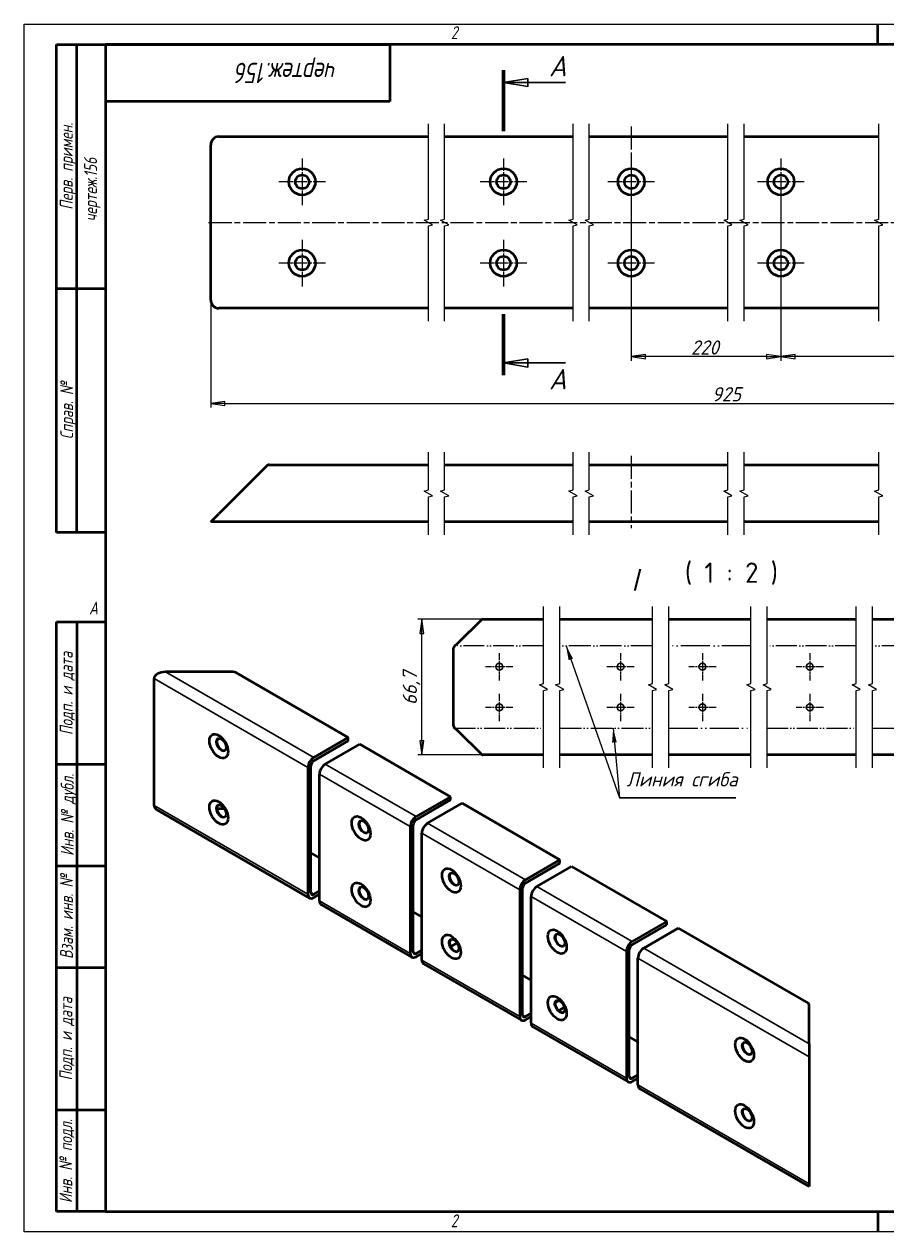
# Model space of a CAD drawing. Header units: millimetres. Extents: x 0 to 420, y 0 to 297.
# Drawn here: x 0 to 212.3, y 0 to 297 of the extents above; entities that cross this region are included whole.
import ezdxf
from ezdxf.enums import TextEntityAlignment as Align

# ---------------------------------------------------------------- set-up
doc = ezdxf.new("R2010")
doc.units = ezdxf.units.MM
doc.linetypes.add('LT_04', pattern=[0.7087, 0.4724, -0.0591, 0.1181, -0.0591])
doc.linetypes.add('LT_16', pattern=[0.68, 0.48, -0.06, 0.01, -0.06, 0.01, -0.06])
for name, color, linetype, lineweight in [('Layer_01', 7, 'Continuous', 35), ('Layer_02', 7, 'Continuous', 50), ('Layer_04', 7, 'Continuous', 50), ('Layer_05', 7, 'Continuous', 25), ('Layer_06', 7, 'Continuous', 25), ('Layer_07', 7, 'Continuous', 25), ('Layer_08', 7, 'Continuous', 25), ('Layer_09', 7, 'LT_04', 25), ('Layer_10', 7, 'Continuous', 25), ('Layer_12', 7, 'Continuous', 50)]:
    doc.layers.add(name, color=color, linetype=linetype, lineweight=lineweight)
doc.styles.add('Style_02', font='ariali.ttf', dxfattribs={"width": 0.8})
doc.styles.add('Style_03', font='GOST Common Italic.ttf')
doc.styles.add('Style_05', font='GOST Common Italic.ttf')
doc.styles.add('Style_06', font='GOST Common Italic.ttf', dxfattribs={"width": 0.8})
doc.styles.add('Style_07', font='GOST Common Italic.ttf', dxfattribs={"width": 0.8})
doc.styles.add('Style_08', font='GOST Common Italic.ttf')
doc.styles.add('Style_16', font='AIGDT___.TTF')
doc.styles.add('Style_17', font='GOST Common.ttf')
doc.dimstyles.new('DimStyle_03', dxfattribs={"dimtxt": 3.5, "dimasz": 3.5, "dimexe": 1, "dimexo": 0, "dimgap": 0.5, "dimtad": 1, "dimrnd": 1e-08, "dimtxsty": 'Style_03', "dimblk": 'Filled-1', "dimcen": 2.5, "dimdle": 15, "dimclrd": 256, "dimclre": 256, "dimclrt": 256, "dimazin": 2, "dimtfac": 0.714286, "dimtdec": 3, "dimtmove": 0, "dimatfit": 3, "dimlwd": -1, "dimlwe": 25})
doc.dimstyles.new('DimStyle_06', dxfattribs={"dimtxt": 3.5, "dimasz": 3.5, "dimexe": 1, "dimexo": 0, "dimgap": 0.5, "dimtad": 1, "dimrnd": 1e-08, "dimtxsty": 'Style_03', "dimblk": 'Filled-1', "dimcen": 2.5, "dimdle": 15, "dimclrd": 256, "dimclre": 256, "dimclrt": 256, "dimazin": 2, "dimtfac": 0.714286, "dimtdec": 3, "dimtmove": 0, "dimatfit": 3, "dimlwd": 25, "dimlwe": 25})

# ---------------------------------------------------------------- blocks, each defined once
blk = doc.blocks.new('Block_15')
at = {"layer": 'Layer_04', "lineweight": 25}
for p, q in [((0, 0), (0, 297)), ((0, 297), (420, 297)), ((420, 0), (0, 0))]:
    blk.add_line(p, q, dxfattribs=at)
at = {"layer": 'Layer_04'}
for p, q in [((210, 292), (210, 297)), ((415, 292), (20, 292)), ((20, 292), (20, 5)), ((20, 5), (415, 5)), ((210, 5), (210, 0))]:
    blk.add_line(p, q, dxfattribs=at)
at = {"layer": 'Layer_04', "char_height": 3.17, "attachment_point": 1, "style": 'Style_02'}
for s, insert, width in [('\\fGOST Common|b0|i1;\\H3.1700;2', (105, 296.5), 5.2328), ('\\fGOST Common|b0|i1;\\H3.1700;A', (16, 155), 5.1335), ('\\fGOST Common|b0|i1;\\H3.1700;2', (104.99, 4.3), 5.2328)]:
    blk.add_mtext(s, dxfattribs=dict(at, insert=insert, width=width))
blk = doc.blocks.new('Block_04')
at = {"layer": 'Layer_12'}
for p, q in [((-12, 0), (-12, 145)), ((-12, 145), (0, 145)), ((-7, 145), (-7, 0)), ((-12, 110), (-7, 110)), ((-7, 110), (0, 110)), ((-12, 85), (-7, 85)), ((-7, 85), (0, 85)), ((-12, 60), (-7, 60)), ((-7, 60), (0, 60)), ((-12, 25), (-7, 25)), ((-7, 25), (0, 25)), ((0, 0), (-12, 0))]:
    blk.add_line(p, q, dxfattribs=at)
at = {"layer": 'Layer_07', "char_height": 3.17, "attachment_point": 5, "rotation": 90, "style": 'Style_02'}
for s, insert, width in [('\\fGOST Common|b0|i1;\\H3.1700;Подп. и дата', (-9.37, 127.41), 34.7679), ('\\fGOST Common|b0|i1;\\H3.1700;Инв. № дубл.', (-8.95, 97.55), 24.8438), ('\\fGOST Common|b0|i1;\\H3.1700;Взам. инв. №', (-9.58, 72.53), 24.8669), ('\\fGOST Common|b0|i1;\\H3.1700;Подп. и дата', (-9.5, 42.47), 35.1486), ('\\fGOST Common|b0|i1;\\H3.1700;Инв. № подл.', (-9.5, 12.41), 24.9618)]:
    blk.add_mtext(s, dxfattribs=dict(at, insert=insert, width=width))
at = {"layer": 'Layer_07', "style": 'Style_06', "width": 0.8}
for tag, p in [('Подп._и_дата_2_001', (-3.53, 127.51)), ('Инв._номер_дубликата_001', (-3.41, 97.47)), ('Взамен_инв._номера_001', (-3.46, 72.53)), ('Подп._и_дата_1_001', (-3.42, 42.35)), ('ИНВЕНТАРНЫЙ_НОМЕР_001', (-3.33, 12.68))]:
    blk.add_attdef(tag, text='', height=3.17, rotation=90, dxfattribs=at).set_placement(p, align=Align.MIDDLE_CENTER)
blk = doc.blocks.new('Block_05')
at = {"layer": 'Layer_12'}
for p, q in [((-12, 0), (-12, 120)), ((-12, 120), (0, 120)), ((-7, 0), (-7, 120)), ((-12, 60), (0, 60)), ((0, 0), (-12, 0))]:
    blk.add_line(p, q, dxfattribs=at)
at = {"layer": 'Layer_07', "char_height": 3.17, "attachment_point": 5, "rotation": 90, "style": 'Style_02'}
for s, insert, width in [('\\fGOST Common|b0|i1;\\H3.1700;Перв. примен.', (-9.19, 90.05), 60.0143), ('\\fGOST Common|b0|i1;\\H3.1700;Справ. №', (-9.1, 30), 59.9357)]:
    blk.add_mtext(s, dxfattribs=dict(at, insert=insert, width=width))
at = {"layer": 'Layer_07', "style": 'Style_06', "width": 0.8}
for tag, p in [('Первичная_применяемость_002', (-2.07, 67.31)), ('Первичная_применяемость_001', (-2.07, 67.31)), ('Справочный_номер_001', (-3.55, 30.02))]:
    blk.add_attdef(tag, text='', height=3.17, rotation=90, dxfattribs=at).set_placement(p, align=Align.MIDDLE_CENTER)
blk = doc.blocks.new('Block_06')
at = {"layer": 'Layer_12'}
for p, q in [((0, 0), (70, 0)), ((70, 0), (70, -14)), ((70, -14), (0, -14))]:
    blk.add_line(p, q, dxfattribs=at)
at = {"layer": 'Layer_07', "style": 'Style_07', "width": 0.8}
for tag in ['ОБОЗНАЧЕНИЕ_002', 'ОБОЗНАЧЕНИЕ_001']:
    blk.add_attdef(tag, text='', height=5, rotation=180, dxfattribs=at).set_placement((72.02, -4.53), align=Align.MIDDLE_CENTER)
blk = doc.blocks.new('Filled-1')
at = {"color": 0}
for p, q in [((0, 0), (-1, 0.143)), ((-1, 0.143), (-1, -0.143)), ((-1, 0), (0, 0)), ((-1, -0.143), (0, 0))]:
    blk.add_line(p, q, dxfattribs=at)
at = {"color": 0, "flags": 128}
blk.add_lwpolyline([(-1, -0.143), (0, 0), (-1, 0.143), (-1, -0.143)], dxfattribs=at)
at = {"color": 0}
blk.add_solid([(-1, -0.143), (0, 0), (-1, 0.143), (-1, -0.143)], dxfattribs=at)
blk = doc.blocks.new('*D15')
at = {"layer": 'Defpoints', "color": 0, "linetype": 'Continuous'}
for p in [(45.9, 229.13), (273.85, 229.13), (273.85, 203.73)]:
    blk.add_point(p, dxfattribs=at)
at = {"layer": 'Layer_10', "linetype": 'Continuous', "lineweight": 25}
for p, q in [((45.9, 229.13), (45.9, 202.73)), ((273.85, 229.13), (273.85, 202.73)), ((49.4, 203.73), (270.35, 203.73))]:
    blk.add_line(p, q, dxfattribs=at)
at = {"layer": 'Layer_10', "linetype": 'Continuous', "lineweight": 25, "xscale": 3.5, "yscale": 3.5, "zscale": 3.5, "rotation": 180}
blk.add_blockref('Filled-1', (45.9, 203.73), dxfattribs=at)
at = {"layer": 'Layer_10', "linetype": 'Continuous', "lineweight": 25, "xscale": 3.5, "yscale": 3.5, "zscale": 3.5}
blk.add_blockref('Filled-1', (273.85, 203.73), dxfattribs=at)
at = {"layer": 'Layer_10', "linetype": 'Continuous', "lineweight": 25, "insert": (169.21, 207.73), "char_height": 3.5, "attachment_point": 1, "style": 'Style_03'}
blk.add_mtext('\\A1;925', dxfattribs=at)
blk = doc.blocks.new('2dTransSection0')
at = {"layer": 'Layer_01', "linetype": 'Continuous', "lineweight": 70}
for p, q in [((117.93, 285.67), (117.93, 270.67)), ((117.93, 225.68), (117.93, 210.68))]:
    blk.add_line(p, q, dxfattribs=at)
at = {"layer": 'Layer_01', "linetype": 'Continuous'}
for p, q in [((123.93, 283.67), (117.93, 282.67)), ((123.93, 282.67), (117.93, 282.67)), ((117.93, 282.67), (123.93, 281.67)), ((123.93, 281.67), (123.93, 283.67)), ((133.23, 282.67), (123.93, 282.67)), ((123.93, 214.68), (117.93, 213.68)), ((123.93, 212.68), (123.93, 214.68)), ((123.93, 213.68), (117.93, 213.68)), ((117.93, 213.68), (123.93, 212.68)), ((133.23, 213.68), (123.93, 213.68))]:
    blk.add_line(p, q, dxfattribs=at)
at = {"layer": 'Layer_01', "linetype": 'Continuous', "flags": 128}
for points in [[(123.93, 283.67), (117.93, 282.67), (123.93, 281.67), (123.93, 283.67)], [(123.93, 214.68), (117.93, 213.68), (123.93, 212.68), (123.93, 214.68)]]:
    blk.add_lwpolyline(points, dxfattribs=at)
at = {"layer": 'Layer_01'}
for points in [[(123.93, 283.67), (117.93, 282.67), (123.93, 281.67), (123.93, 283.67)], [(123.93, 214.68), (117.93, 213.68), (123.93, 212.68), (123.93, 214.68)]]:
    blk.add_solid(points, dxfattribs=at)
at = {"layer": 'Layer_01', "char_height": 5, "attachment_point": 7, "style": 'Style_05'}
for insert in [(129.14, 284.17), (129.14, 207.18)]:
    blk.add_mtext('A', dxfattribs=dict(at, insert=insert))
blk = doc.blocks.new('Block_09')
at = {"layer": 'Layer_12', "lineweight": 30}
blk.add_line((0, 0), (8.198, 0), dxfattribs=at)
at = {"layer": 'Layer_07', "style": 'Style_08'}
blk.add_text('Линия сгиба', height=1, dxfattribs=at).set_placement((0.5, 0.5), align=Align.BOTTOM_LEFT)
blk = doc.blocks.new('*D22')
at = {"layer": 'Defpoints', "color": 0, "linetype": 'Continuous'}
for p in [(97.85, 150.65), (112.85, 150.65), (112.85, 117.29)]:
    blk.add_point(p, dxfattribs=at)
at = {"layer": 'Layer_10', "linetype": 'Continuous', "lineweight": 25}
for p, q in [((112.85, 150.65), (96.85, 150.65)), ((97.85, 120.79), (97.85, 147.15)), ((112.85, 117.29), (96.85, 117.29))]:
    blk.add_line(p, q, dxfattribs=at)
at = {"layer": 'Layer_10', "linetype": 'Continuous', "lineweight": 25, "xscale": 3.5, "yscale": 3.5, "zscale": 3.5}
for p, rotation in [((97.85, 150.65), 90), ((97.85, 117.29), 270)]:
    blk.add_blockref('Filled-1', p, dxfattribs=dict(at, rotation=rotation))
at = {"layer": 'Layer_10', "linetype": 'Continuous', "lineweight": 25, "insert": (93.15, 129.56), "char_height": 3.5, "attachment_point": 1, "rotation": 90, "style": 'Style_03'}
blk.add_mtext('\\A1;66,7', dxfattribs=at)
blk = doc.blocks.new('*D30')
at = {"layer": 'Defpoints', "color": 0, "linetype": 'Continuous'}
for p in [(186.18, 258.23), (251.35, 258.23), (186.18, 215.23)]:
    blk.add_point(p, dxfattribs=at)
at = {"layer": 'Layer_10', "linetype": 'Continuous', "lineweight": 25}
for p, q in [((186.18, 258.23), (186.18, 214.23)), ((251.35, 258.23), (251.35, 214.23)), ((247.85, 215.23), (189.68, 215.23))]:
    blk.add_line(p, q, dxfattribs=at)
at = {"layer": 'Layer_10', "linetype": 'Continuous', "lineweight": 25, "xscale": 3.5, "yscale": 3.5, "zscale": 3.5, "rotation": 180}
blk.add_blockref('Filled-1', (186.18, 215.23), dxfattribs=at)
at = {"layer": 'Layer_10', "linetype": 'Continuous', "lineweight": 25, "xscale": 3.5, "yscale": 3.5, "zscale": 3.5}
blk.add_blockref('Filled-1', (251.35, 215.23), dxfattribs=at)
at = {"layer": 'Layer_10', "linetype": 'Continuous', "lineweight": 25, "insert": (215.05, 219.23), "char_height": 3.5, "attachment_point": 1, "style": 'Style_03'}
blk.add_mtext('\\A1;220', dxfattribs=at)
blk = doc.blocks.new('*D31')
at = {"layer": 'Defpoints', "color": 0, "linetype": 'Continuous'}
for p in [(149.37, 258.23), (186.18, 258.23), (149.37, 215.23)]:
    blk.add_point(p, dxfattribs=at)
at = {"layer": 'Layer_10', "linetype": 'Continuous', "lineweight": 25}
for p, q in [((149.37, 258.23), (149.37, 214.23)), ((186.18, 258.23), (186.18, 214.23)), ((182.68, 215.23), (152.87, 215.23))]:
    blk.add_line(p, q, dxfattribs=at)
at = {"layer": 'Layer_10', "linetype": 'Continuous', "lineweight": 25, "xscale": 3.5, "yscale": 3.5, "zscale": 3.5, "rotation": 180}
blk.add_blockref('Filled-1', (149.37, 215.23), dxfattribs=at)
at = {"layer": 'Layer_10', "linetype": 'Continuous', "lineweight": 25, "xscale": 3.5, "yscale": 3.5, "zscale": 3.5}
blk.add_blockref('Filled-1', (186.18, 215.23), dxfattribs=at)
at = {"layer": 'Layer_10', "linetype": 'Continuous', "lineweight": 25, "insert": (164.06, 219.23), "char_height": 3.5, "attachment_point": 1, "style": 'Style_03'}
blk.add_mtext('\\A1;220', dxfattribs=at)

msp = doc.modelspace()

# ---------------------------------------------------------------- linework, layer by layer
at = {"layer": 'Layer_01'}
for p, q in [((34.7969, 137.6986), (71.2474, 116.6539)), ((69.8332, 114.2044), (31.9684, 136.0656)), ((74.0758, 115.0209), (96.42, 102.1204)), ((95.0058, 99.6709), (72.6616, 112.5714)), ((31.9684, 104.8754), (69.8332, 83.0142)), ((121.9215, 84.1312), (97.8342, 98.038)), ((99.2484, 100.4874), (123.3357, 86.5807)), ((70.5403, 83.4225), (71.2474, 83.0142)), ((126.1641, 84.9477), (149.601, 71.4164)), ((72.6616, 81.3812), (95.0058, 68.4808)), ((148.1868, 68.9669), (124.7499, 82.4982)), ((95.7129, 68.889), (96.42, 68.4808)), ((152.4294, 69.7834), (193.1549, 46.2705)), ((97.8342, 66.8478), (121.9215, 52.941)), ((193.1549, 43.0046), (151.0152, 67.3339)), ((122.6286, 53.3492), (123.3357, 52.941)), ((124.7499, 51.308), (148.1868, 37.7767)), ((148.8939, 38.185), (149.601, 37.7767)), ((151.0152, 36.1437), (193.1549, 11.8144))]:
    msp.add_line(p, q, dxfattribs=at)
at = {"layer": 'Layer_02'}
for p, q in [((45.898, 229.1329), (45.898, 267.3329)), ((47.898, 269.3329), (99.4468, 269.3329)), ((103.4468, 269.3329), (135.0463, 269.3329)), ((139.0463, 269.3329), (173.1108, 269.3329)), ((177.1108, 269.3329), (210.2556, 269.3329)), ((99.4468, 227.1329), (47.898, 227.1329)), ((135.0463, 227.1329), (103.4468, 227.1329)), ((173.1108, 227.1329), (139.0463, 227.1329)), ((210.2556, 227.1329), (177.1108, 227.1329)), ((59.6051, 188.3142), (47.898, 176.6071)), ((60.3122, 188.6071), (99.4468, 188.6071)), ((103.4468, 188.6071), (135.0463, 188.6071)), ((139.0463, 188.6071), (173.1108, 188.6071)), ((177.1108, 188.6071), (210.2556, 188.6071)), ((45.898, 174.6071), (47.898, 176.6071)), ((99.4468, 174.6071), (45.898, 174.6071)), ((135.0463, 174.6071), (103.4468, 174.6071)), ((173.1108, 174.6071), (139.0463, 174.6071)), ((210.2556, 174.6071), (177.1108, 174.6071)), ((112.5014, 150.5048), (106.6479, 144.6512)), ((112.855, 150.6512), (127.7713, 150.6512)), ((131.7713, 150.6512), (154.6192, 150.6512)), ((158.6192, 150.6512), (178.8212, 150.6512)), ((182.8212, 150.6512), (204.717, 150.6512)), ((208.717, 150.6512), (225.4359, 150.6512)), ((105.6479, 124.4202), (105.6479, 143.5202)), ((51.3532, 137.6986), (34.7969, 137.6986)), ((52.0603, 137.5295), (79.7327, 121.5528)), ((31.9684, 104.8754), (31.9684, 136.0656)), ((106.6479, 123.2893), (112.5014, 117.4357)), ((79.7327, 121.5528), (71.2474, 116.6539)), ((71.2474, 115.8374), (79.7327, 120.7364)), ((74.0758, 115.0209), (82.5611, 119.9199)), ((79.7327, 120.7364), (79.7327, 121.5528)), ((82.5611, 119.9199), (104.9053, 107.0194)), ((127.7713, 117.2893), (112.855, 117.2893)), ((154.6192, 117.2893), (131.7713, 117.2893)), ((178.8212, 117.2893), (158.6192, 117.2893)), ((204.717, 117.2893), (182.8212, 117.2893)), ((225.4359, 117.2893), (208.717, 117.2893)), ((69.8332, 114.2044), (69.8332, 83.0142)), ((70.5403, 83.4225), (70.5403, 114.6126)), ((72.6616, 81.3812), (72.6616, 112.5714)), ((104.9053, 107.0194), (96.42, 102.1204)), ((104.9053, 106.2029), (104.9053, 107.0194)), ((49.3114, 104.0589), (47.3913, 104.0589)), ((96.42, 101.3039), (104.9053, 106.2029)), ((99.2484, 100.4874), (107.7337, 105.3864)), ((107.7337, 105.3864), (131.821, 91.4796)), ((32.7969, 103.7207), (70.2474, 82.0987)), ((95.0058, 99.6709), (95.0058, 68.4808)), ((95.7129, 68.889), (95.7129, 100.0792)), ((97.8342, 66.8478), (97.8342, 98.038)), ((72.6616, 91.9957), (70.5403, 93.2204)), ((131.821, 91.4796), (123.3357, 86.5807)), ((123.3357, 85.7642), (131.821, 90.6631)), ((126.1641, 84.9477), (134.6494, 89.8466)), ((131.821, 90.6631), (131.821, 91.4796)), ((134.6494, 89.8466), (158.0863, 76.3154)), ((72.6616, 83.8307), (71.2474, 83.0142)), ((121.9215, 84.1312), (121.9215, 52.941)), ((122.6286, 53.3492), (122.6286, 84.5394)), ((71.2474, 82.1977), (72.6616, 83.0142)), ((73.0758, 80.4657), (95.42, 67.5652)), ((124.7499, 51.308), (124.7499, 82.4982)), ((97.8342, 77.4622), (95.7129, 78.687)), ((158.0863, 76.3154), (149.601, 71.4164)), ((149.601, 70.5999), (158.0863, 75.4989)), ((152.4294, 69.7834), (160.9147, 74.6824)), ((158.0863, 75.4989), (158.0863, 76.3154)), ((160.9147, 74.6824), (192.862, 56.2376)), ((97.8342, 69.2973), (96.42, 68.4808)), ((96.42, 67.6643), (97.8342, 68.4808)), ((104.9156, 70.1197), (106.534, 71.0541)), ((148.1868, 68.9669), (148.1868, 37.7767)), ((148.8939, 38.185), (148.8939, 69.3751)), ((98.2484, 65.9322), (122.3357, 52.0254)), ((151.0152, 36.1437), (151.0152, 67.3339)), ((124.7499, 61.9225), (122.6286, 63.1472)), ((130.6889, 56.3699), (131.5865, 56.8881)), ((124.7499, 53.7575), (123.3357, 52.941)), ((131.4671, 54.3696), (132.9297, 55.2141)), ((193.1549, 46.2705), (193.1549, 55.8294)), ((123.3357, 52.1245), (124.7499, 52.941)), ((125.1641, 50.3924), (148.601, 36.8612)), ((151.0152, 46.7582), (148.8939, 47.9829)), ((193.1549, 46.2705), (193.1549, 43.0046)), ((193.1549, 43.0046), (193.1549, 11.8144)), ((151.0152, 38.5932), (149.601, 37.7767)), ((149.601, 36.9602), (151.0152, 37.7767)), ((151.4294, 35.2282), (193.1549, 11.138)), ((193.1549, 11.8144), (193.1549, 11.138))]:
    msp.add_line(p, q, dxfattribs=at)
for centre, radius in [((68.398, 258.2329), 3.25), ((117.9328, 258.2329), 3.25), ((149.3693, 258.2329), 3.25), ((186.1833, 258.2329), 3.25), ((68.398, 258.2329), 1.7), ((117.9328, 258.2329), 1.7), ((149.3693, 258.2329), 1.7), ((186.1833, 258.2329), 1.7), ((68.398, 238.2329), 3.25), ((117.9328, 238.2329), 3.25), ((149.3693, 238.2329), 3.25), ((186.1833, 238.2329), 3.25), ((68.398, 238.2329), 1.7), ((117.9328, 238.2329), 1.7), ((149.3693, 238.2329), 1.7), ((186.1833, 238.2329), 1.7)]:
    msp.add_circle(centre, radius, dxfattribs=at)
at = {"layer": 'Layer_02', "lineweight": 35}
for centre in [(116.8979, 138.9702), (146.7365, 138.9702), (166.8841, 138.9702), (193.2953, 138.9702), (116.8979, 128.9702), (146.7365, 128.9702), (166.8841, 128.9702), (193.2953, 128.9702)]:
    msp.add_circle(centre, 0.85, dxfattribs=at)
at = {"layer": 'Layer_02'}
for centre, radius, start, end in [((47.898, 267.3329), 2, 90, 180), ((47.898, 229.1329), 2, 180, 270), ((60.3122, 187.6071), 1, 90, 135), ((112.855, 150.1512), 0.5, 90, 135), ((112.855, 117.7893), 0.5, 225, 270)]:
    msp.add_arc(centre, radius, start, end, dxfattribs=at)
for centre, major_axis, start_param, end_param in [((34.7969, 136.0656), (-2.8284, 0), 4.71238898, 6.28318531), ((51.3532, 137.1212), (1, 0), 0.78539816, 1.57079633), ((48.5854, 119.8581), (-0.85, 1.4722), 0.04373272, 3.09785993), ((71.2474, 115.0209), (-1, -1.7321), 3.92699082, 5.49778714), ((71.2474, 115.0209), (0.5, 0.866), 0.78539816, 2.35619449), ((74.0758, 113.3879), (1, 1.7321), 0.78539816, 2.35619449), ((34.7969, 104.8754), (-2.8284, 0), 0, 0.78539816), ((48.5854, 103.5282), (-0.85, 1.4722), 0.04373272, 3.09785993), ((83.6118, 99.6356), (-0.85, 1.4722), 0.04373272, 3.09785993), ((96.42, 100.4874), (-1, -1.7321), 3.92699082, 5.49778714), ((96.42, 100.4874), (0.5, 0.866), 0.78539816, 2.35619449), ((99.2484, 98.8544), (1, 1.7321), 0.78539816, 2.35619449), ((105.8408, 86.8017), (-0.85, 1.4722), 0.04373272, 3.09785993), ((123.3357, 84.9477), (-1, -1.7321), 3.92699082, 5.49778714), ((71.2474, 83.8307), (-0.5, -0.866), 5.49778714, 7.06858347), ((83.6118, 83.3057), (-0.85, 1.4722), 0.04373272, 3.09785993), ((123.3357, 84.9477), (0.5, 0.866), 0.78539816, 2.35619449), ((126.1641, 83.3147), (1, 1.7321), 0.78539816, 2.35619449), ((71.2474, 83.8307), (-1, -1.7321), 5.49778714, 7.06858347), ((74.0758, 82.1977), (-1, -1.7321), 5.49778714, 6.28318531), ((105.8408, 70.4718), (-0.85, 1.4722), 0.04373272, 3.09785993), ((131.8723, 71.7725), (-0.85, 1.4722), 0.04373272, 3.09785993), ((149.601, 69.7834), (-1, -1.7321), 3.92699082, 5.49778714), ((96.42, 69.2973), (-1, -1.7321), 5.49778714, 7.06858347), ((96.42, 69.2973), (-0.5, -0.866), 5.49778714, 7.06858347), ((149.601, 69.7834), (0.5, 0.866), 0.78539816, 2.35619449), ((152.4294, 68.1504), (1, 1.7321), 0.78539816, 2.35619449), ((99.2484, 67.6643), (-1, -1.7321), 5.49778714, 6.28318531), ((131.8723, 55.4425), (-0.85, 1.4722), 0.04373272, 3.09785993), ((192.1549, 55.8294), (1, 0), 0, 0.78539816), ((123.3357, 53.7575), (-1, -1.7321), 5.49778714, 7.06858347), ((123.3357, 53.7575), (-0.5, -0.866), 5.49778714, 7.06858347), ((126.1641, 52.1245), (-1, -1.7321), 5.49778714, 6.28318531), ((177.9521, 45.1683), (-0.85, 1.4722), 0.04373272, 3.09785993), ((149.601, 38.5932), (-1, -1.7321), 5.49778714, 7.06858347), ((149.601, 38.5932), (-0.5, -0.866), 5.49778714, 7.06858347), ((152.4294, 36.9602), (-1, -1.7321), 5.49778714, 6.28318531), ((177.9521, 28.8383), (-0.85, 1.4722), 0.04373272, 3.09785993)]:
    msp.add_ellipse(centre, major_axis=major_axis, ratio=0.57735027, start_param=start_param, end_param=end_param, dxfattribs=at)
for centre, major_axis in [((47.8783, 119.4499), (-1.625, 2.8146)), ((48.5111, 119.8152), (0.85, -1.4722)), ((47.8783, 103.1199), (-1.625, 2.8146)), ((48.5111, 103.4853), (0.85, -1.4722)), ((82.9047, 99.2274), (-1.625, 2.8146)), ((83.5375, 99.5927), (0.85, -1.4722)), ((105.1337, 86.3935), (-1.625, 2.8146)), ((82.9047, 82.8975), (-1.625, 2.8146)), ((105.7665, 86.7588), (0.85, -1.4722)), ((83.5375, 83.2628), (0.85, -1.4722)), ((131.1652, 71.3642), (-1.625, 2.8146)), ((105.1337, 70.0635), (-1.625, 2.8146)), ((105.7665, 70.4289), (0.85, -1.4722)), ((131.7979, 71.7296), (0.85, -1.4722)), ((131.1652, 55.0343), (-1.625, 2.8146)), ((131.7979, 55.3996), (0.85, -1.4722)), ((177.245, 44.76), (-1.625, 2.8146)), ((177.8777, 45.1254), (0.85, -1.4722)), ((177.245, 28.4301), (-1.625, 2.8146)), ((177.8777, 28.7954), (0.85, -1.4722))]:
    msp.add_ellipse(centre, major_axis=major_axis, ratio=0.57735027, dxfattribs=at)
for points, knots in [([(106.3979, 144.4693), (106.0109, 144.1815), (105.7025, 143.8938), (105.655, 143.606), (105.6502, 143.5774), (105.6479, 143.5488), (105.6479, 143.5202)], [-1.31811607, -1.31811607, -1.31811607, -1.31811607, -0.11914271, -0.11914271, -0.11914271, 0, 0, 0, 0]), ([(105.6479, 124.4202), (105.6479, 124.1325), (105.9122, 123.8447), (106.2845, 123.557), (106.3215, 123.5284), (106.3594, 123.4998), (106.3979, 123.4712)], [0, 0, 0, 0, 1.19897336, 1.19897336, 1.19897336, 1.31811607, 1.31811607, 1.31811607, 1.31811607])]:
    msp.add_open_spline(points, degree=3, knots=knots, dxfattribs=at)
for points in [[(106.6479, 144.6512), (106.5636, 144.5906), (106.4794, 144.5299), (106.3979, 144.4693)], [(106.3979, 123.4712), (106.4794, 123.4105), (106.5636, 123.3499), (106.6479, 123.2893)]]:
    msp.add_open_spline(points, degree=3, dxfattribs=at)
at = {"layer": 'Layer_05', "flags": 128}
for points in [[(99.4468, 223.9579), (99.4468, 247.3876), (100.4468, 247.6555), (98.4468, 248.8102), (99.4468, 249.0782), (99.4468, 272.5079)], [(103.4468, 223.9579), (103.4468, 247.3876), (104.4468, 247.6555), (102.4468, 248.8102), (103.4468, 249.0782), (103.4468, 272.5079)], [(135.0463, 223.9579), (135.0463, 247.3876), (136.0463, 247.6555), (134.0463, 248.8102), (135.0463, 249.0782), (135.0463, 272.5079)], [(139.0463, 223.9579), (139.0463, 247.3876), (140.0463, 247.6555), (138.0463, 248.8102), (139.0463, 249.0782), (139.0463, 272.5079)], [(173.1108, 223.9579), (173.1108, 247.3876), (174.1108, 247.6555), (172.1108, 248.8102), (173.1108, 249.0782), (173.1108, 272.5079)], [(177.1108, 223.9579), (177.1108, 247.3876), (178.1108, 247.6555), (176.1108, 248.8102), (177.1108, 249.0782), (177.1108, 272.5079)], [(210.2556, 223.9579), (210.2556, 247.3876), (211.2556, 247.6555), (209.2556, 248.8102), (210.2556, 249.0782), (210.2556, 272.5079)], [(99.4468, 171.4321), (99.4468, 180.7618), (100.4468, 181.0297), (98.4468, 182.1844), (99.4468, 182.4524), (99.4468, 191.7821)], [(103.4468, 171.4321), (103.4468, 180.7618), (104.4468, 181.0297), (102.4468, 182.1844), (103.4468, 182.4524), (103.4468, 191.7821)], [(135.0463, 171.4321), (135.0463, 180.7618), (136.0463, 181.0297), (134.0463, 182.1844), (135.0463, 182.4524), (135.0463, 191.7821)], [(139.0463, 171.4321), (139.0463, 180.7618), (140.0463, 181.0297), (138.0463, 182.1844), (139.0463, 182.4524), (139.0463, 191.7821)], [(173.1108, 171.4321), (173.1108, 180.7618), (174.1108, 181.0297), (172.1108, 182.1844), (173.1108, 182.4524), (173.1108, 191.7821)], [(177.1108, 171.4321), (177.1108, 180.7618), (178.1108, 181.0297), (176.1108, 182.1844), (177.1108, 182.4524), (177.1108, 191.7821)], [(210.2556, 171.4321), (210.2556, 180.7618), (211.2556, 181.0297), (209.2556, 182.1844), (210.2556, 182.4524), (210.2556, 191.7821)], [(127.7713, 114.1143), (127.7713, 133.1249), (128.7713, 133.3929), (126.7713, 134.5476), (127.7713, 134.8155), (127.7713, 153.8262)], [(131.7713, 114.1143), (131.7713, 133.1249), (132.7713, 133.3929), (130.7713, 134.5476), (131.7713, 134.8155), (131.7713, 153.8262)], [(154.6192, 114.1143), (154.6192, 133.1249), (155.6192, 133.3929), (153.6192, 134.5476), (154.6192, 134.8155), (154.6192, 153.8262)], [(158.6192, 114.1143), (158.6192, 133.1249), (159.6192, 133.3929), (157.6192, 134.5476), (158.6192, 134.8155), (158.6192, 153.8262)], [(178.8212, 114.1143), (178.8212, 133.1249), (179.8212, 133.3929), (177.8212, 134.5476), (178.8212, 134.8155), (178.8212, 153.8262)], [(182.8212, 114.1143), (182.8212, 133.1249), (183.8212, 133.3929), (181.8212, 134.5476), (182.8212, 134.8155), (182.8212, 153.8262)], [(204.717, 114.1143), (204.717, 133.1249), (205.717, 133.3929), (203.717, 134.5476), (204.717, 134.8155), (204.717, 153.8262)], [(208.717, 114.1143), (208.717, 133.1249), (209.717, 133.3929), (207.717, 134.5476), (208.717, 134.8155), (208.717, 153.8262)]]:
    msp.add_lwpolyline(points, dxfattribs=at)
at = {"layer": 'Layer_06', "linetype": 'LT_04', "ltscale": 6.388441}
for p, q in [((68.398, 263.9829), (68.398, 252.4829)), ((117.9328, 263.9829), (117.9328, 252.4829)), ((149.3693, 263.9829), (149.3693, 252.4829)), ((186.1833, 263.9829), (186.1833, 252.4829)), ((74.148, 258.2329), (62.648, 258.2329)), ((123.6828, 258.2329), (112.1828, 258.2329)), ((155.1193, 258.2329), (143.6193, 258.2329)), ((191.9333, 258.2329), (180.4333, 258.2329)), ((68.398, 243.9829), (68.398, 232.4829)), ((117.9328, 243.9829), (117.9328, 232.4829)), ((149.3693, 243.9829), (149.3693, 232.4829)), ((186.1833, 243.9829), (186.1833, 232.4829)), ((74.148, 238.2329), (62.648, 238.2329)), ((123.6828, 238.2329), (112.1828, 238.2329)), ((155.1193, 238.2329), (143.6193, 238.2329)), ((191.9333, 238.2329), (180.4333, 238.2329))]:
    msp.add_line(p, q, dxfattribs=at)
at = {"layer": 'Layer_06', "linetype": 'LT_04', "ltscale": 3.72192}
for p, q in [((116.8979, 142.3202), (116.8979, 135.6202)), ((146.7365, 142.3202), (146.7365, 135.6202)), ((166.8841, 142.3202), (166.8841, 135.6202)), ((193.2953, 142.3202), (193.2953, 135.6202)), ((120.2479, 138.9702), (113.5479, 138.9702)), ((150.0865, 138.9702), (143.3865, 138.9702)), ((170.2341, 138.9702), (163.5341, 138.9702)), ((196.6453, 138.9702), (189.9453, 138.9702)), ((116.8979, 132.3202), (116.8979, 125.6202)), ((146.7365, 132.3202), (146.7365, 125.6202)), ((166.8841, 132.3202), (166.8841, 125.6202)), ((193.2953, 132.3202), (193.2953, 125.6202)), ((120.2479, 128.9702), (113.5479, 128.9702)), ((150.0865, 128.9702), (143.3865, 128.9702)), ((170.2341, 128.9702), (163.5341, 128.9702)), ((196.6453, 128.9702), (189.9453, 128.9702))]:
    msp.add_line(p, q, dxfattribs=at)
at = {"layer": 'Layer_08', "linetype": 'LT_04', "ltscale": 11.993792}
for p, q in [((149.3693, 271.8329), (149.3693, 224.6329)), ((45.398, 248.2329), (274.35, 248.2329)), ((149.3693, 190.8142), (149.3693, 173.0733))]:
    msp.add_line(p, q, dxfattribs=at)
at = {"layer": 'Layer_09', "linetype": 'LT_16', "ltscale": 10.701249}
for p, q in [((127.7713, 144.0857), (105.9408, 144.0857)), ((105.9408, 123.8547), (127.7713, 123.8547))]:
    msp.add_line(p, q, dxfattribs=at)
at = {"layer": 'Layer_09', "linetype": 'LT_16', "ltscale": 11.199927}
for p, q in [((154.6192, 144.0857), (131.7713, 144.0857)), ((131.7713, 123.8547), (154.6192, 123.8547))]:
    msp.add_line(p, q, dxfattribs=at)
at = {"layer": 'Layer_09', "linetype": 'LT_16', "ltscale": 14.854453}
for p, q in [((178.8212, 144.0857), (158.6192, 144.0857)), ((158.6192, 123.8547), (178.8212, 123.8547))]:
    msp.add_line(p, q, dxfattribs=at)
at = {"layer": 'Layer_09', "linetype": 'LT_16', "ltscale": 10.73324}
for p, q in [((204.717, 144.0857), (182.8212, 144.0857)), ((182.8212, 123.8547), (204.717, 123.8547))]:
    msp.add_line(p, q, dxfattribs=at)
at = {"layer": 'Layer_09', "linetype": 'LT_16', "ltscale": 11.584863}
for p, q in [((232.3502, 144.0857), (208.717, 144.0857)), ((208.717, 123.8547), (232.3502, 123.8547))]:
    msp.add_line(p, q, dxfattribs=at)

# ---------------------------------------------------------------- block references
for name, p in [('Block_15', (0, 0)), ('Block_04', (20, 5))]:
    msp.add_blockref(name, p)
ref = msp.add_blockref('Block_05', (20, 172))
ref.add_attrib('Первичная_применяемость_001', 'чертеж.156', (17.9345, 248.4945), dxfattribs={"layer": 'Layer_07', "height": 3.17, "rotation": 90, "style": 'Style_06', "width": 0.8})
ref = msp.add_blockref('Block_06', (20, 292))
ref.add_attrib('ОБОЗНАЧЕНИЕ_001', 'чертеж.156', (76.9088, 287.5002), dxfattribs={"layer": 'Layer_07', "height": 5, "rotation": 180, "style": 'Style_07', "width": 0.8})
at = {"xscale": 3.499999940395355, "yscale": 3.499999940395355, "zscale": 3.499999940395355}
msp.add_blockref('Block_09', (146.4452, 106.7319), dxfattribs=at)
at = {"layer": 'Layer_01'}
msp.add_blockref('2dTransSection0', (0, 0), dxfattribs=at)

# ---------------------------------------------------------------- texts
at = {"layer": 'Layer_07', "char_height": 5, "attachment_point": 7}
for s, insert, style in [('( 1 : 2 )', (162.5648, 159.1201), 'Style_17'), ('/', (149.982, 157.6699), 'Style_16')]:
    msp.add_mtext(s, dxfattribs=dict(at, insert=insert, style=style))

# ---------------------------------------------------------------- dimensions: what is measured, and where the dimension line sits
at = {"layer": 'Layer_10', "linetype": 'Continuous', "lineweight": 25}
for base, p1, p2, override, picture, middle in [((149.3693, 215.2298), (186.1833, 258.2329), (149.3693, 258.2329), {"dimgap": 0.5, "dimdec": 2, "dimlfac": 5.975985, "dimtol": 0, "dimlim": 0, "dimtp": 0, "dimtm": 0, "dimtdec": 3, "dimtofl": 0, "dimatfit": 1}, '*D31', (167.7763, 215.2298)), ((186.1833, 215.2298), (251.35, 258.2329), (186.1833, 258.2329), {"dimgap": 0.5, "dimdec": 2, "dimlfac": 3.375958, "dimtol": 0, "dimlim": 0, "dimtp": 0, "dimtm": 0, "dimtdec": 3, "dimtofl": 0, "dimatfit": 1}, '*D30', (218.7667, 215.2298))]:
    dim = msp.add_linear_dim(base=base, p1=p1, p2=p2, angle=180, text='220', dimstyle='DimStyle_06', override=override, dxfattribs=at)
    dim.commit()
    dim.dimension.update_dxf_attribs({"geometry": picture, "text_midpoint": middle, "dimtype": 160})
dim = msp.add_linear_dim(base=(273.85, 203.735), p1=(45.898, 229.1329), p2=(273.85, 229.1329), text='925', dimstyle='DimStyle_06', override={"dimgap": 0.5, "dimdec": 2, "dimlfac": 4.057871, "dimtol": 0, "dimlim": 0, "dimtp": 0, "dimtm": 0, "dimtdec": 3, "dimtofl": 0, "dimatfit": 1}, dxfattribs=at)
dim.commit()
dim.dimension.update_dxf_attribs({"geometry": '*D15', "text_midpoint": (172.7929, 203.735), "dimtype": 160})
dim = msp.add_linear_dim(base=(97.855, 150.6512), p1=(112.855, 117.2893), p2=(112.855, 150.6512), angle=90, dimstyle='DimStyle_06', override={"dimgap": 0.5, "dimdec": 1, "dimlfac": 2, "dimtol": 0, "dimlim": 0, "dimtp": 0, "dimtm": 0, "dimtdec": 1, "dimtofl": 0, "dimatfit": 1}, dxfattribs=at)
dim.commit()
dim.dimension.update_dxf_attribs({"geometry": '*D22', "text_midpoint": (97.855, 133.9702), "dimtype": 160})

# ---------------------------------------------------------------- leaders
at = {"layer": 'Layer_07'}
for points in [[(133.3398, 144.0857), (146.4452, 106.7319)], [(144.913, 123.8547), (146.4452, 106.7319)]]:
    msp.add_leader(points, dimstyle='DimStyle_03', override={"dimtad": 0}, dxfattribs=at)

doc.saveas('drawing.dxf')
